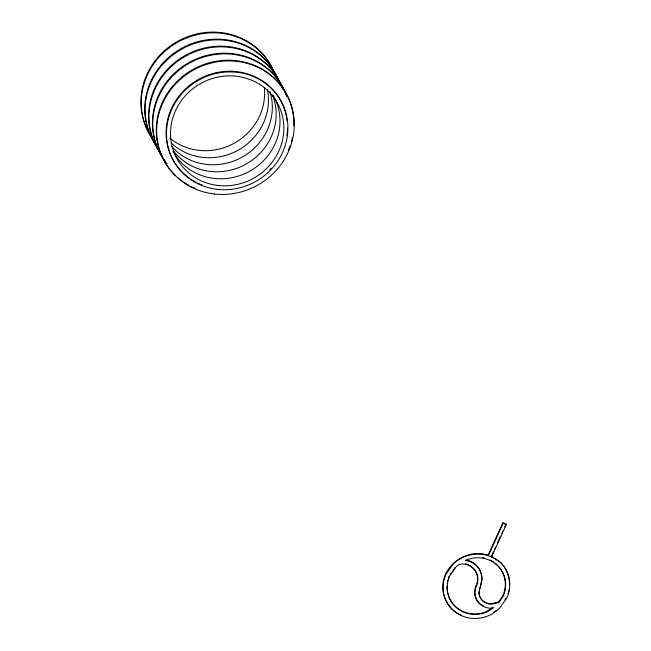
<?xml version="1.0" encoding="UTF-8"?>
<svg xmlns="http://www.w3.org/2000/svg" width="651" height="651" viewBox="0 0 651 651"><rect width="100%" height="100%" fill="white"/><g stroke="black" fill="none" stroke-linecap="round" stroke-linejoin="round"><path stroke-width="0.98" d="M479.494 589.009L479.925 587.202M502.8 522.851L503.077 523.355L488.38 555.677L488.104 555.173L502.8 522.851L505.99 524.096L506.275 524.6L491.578 556.922L491.293 556.418L500.44 562.318A33.771 31.932 -28.7 0 1 509.497 585.037M491.717 555.49L493.393 551.796M494.239 549.949L495.492 547.182M497.592 542.568L500.538 536.098M501.791 533.332L502.637 531.485M504.737 526.871L505.99 524.096M450.085 574.418L451.192 572.872M453.389 569.771L455.049 567.452M478.859 591.726A12.67 11.978 -28.7 0 0 490.984 603.664L498.406 602.118L502.775 595.974A29.555 27.944 -28.7 0 0 495.167 563.253M498.682 602.623L503.052 596.487A29.555 27.944 -28.7 0 0 497.681 565.727A29.555 27.944 -28.7 0 0 466.083 560.112L465.392 560.56L469.778 561.341A21.101 19.953 -28.7 0 1 482.057 579.813L479.136 592.231A12.67 11.978 -28.7 0 0 491.261 604.169L498.682 602.623L498.406 602.118M504.948 599.734L506.03 598.22M459.419 564.458L456.424 566.411L449.817 575.696A29.555 27.944 -28.7 0 0 455.179 606.455A29.555 27.944 -28.7 0 0 486.785 612.07L493.442 607.725L491.139 608.205A16.885 15.966 -28.7 0 1 476.434 586.087A16.885 15.966 -28.7 0 0 461.73 563.969L459.419 564.458L459.142 563.945M492.335 607.765L486.5 611.566A29.555 27.944 -28.7 0 1 448.865 596.869M488.104 555.173C471.69 549.631 453.275 558.436 445.74 573.71A33.771 31.932 -28.7 0 0 461.567 615.325M465.994 560.21L469.501 560.837A21.101 19.953 -28.7 0 1 481.781 579.3L480.414 586.795M503.077 523.355L506.275 524.6M499.463 600.621L499.74 601.125M492.49 603.347L492.766 603.851M467.792 564.596A16.885 15.966 -28.7 0 1 476.158 585.583L476.434 586.087M452.844 570.545L453.12 571.049M508.968 589.896A33.771 31.932 -28.7 0 1 507.992 593.769M495.948 610.703A33.771 31.932 -28.7 0 1 493.401 612.461M483.685 606.227A16.885 15.966 -28.7 0 1 476.158 585.583M465.156 563.815A16.885 15.966 -28.7 0 1 466.938 564.287M448.515 595.95A29.555 27.944 -28.7 0 1 446.977 586.063M447.237 583.06A29.555 27.944 -28.7 0 1 447.831 580.025M448.417 578.039A29.555 27.944 -28.7 0 1 449.133 576.119M482.708 557.72A29.555 27.944 -28.7 0 1 484.58 558.11M489.975 560.039A29.555 27.944 -28.7 0 1 493.523 562.057M164.784 160.691A69.673 65.873 -28.7 0 1 190.507 61.682A69.673 65.873 -28.7 0 1 286.619 96.202M167.03 163.775A69.673 65.873 -28.7 0 1 189.018 63.407A69.673 65.873 -28.7 0 1 286.668 95.941M273.257 95.518A57.378 54.253 -28.7 0 1 249.707 171.229A57.378 54.253 -28.7 0 1 172.938 151.219M272.484 94.891A57.378 54.253 -28.7 0 1 246.338 163.938A57.378 54.253 -28.7 0 1 173.516 150.999M161.546 154.474A69.673 65.873 -28.7 0 1 186.194 54.904A69.673 65.873 -28.7 0 1 282.778 89.179M161.936 155.174A69.673 65.873 -28.7 0 1 186.105 55.864A69.673 65.873 -28.7 0 1 282.827 88.918M269.994 91.685A57.378 54.253 -28.7 0 1 242.026 157.184A57.378 54.253 -28.7 0 1 171.595 146.329M157.705 147.451A69.673 65.873 -28.7 0 1 180.945 48.662A69.673 65.873 -28.7 0 1 277.879 79.316M158.087 148.151A69.673 65.873 -28.7 0 1 182.264 48.841A69.673 65.873 -28.7 0 1 278.978 81.904M267.415 89.618A57.378 54.253 -28.7 0 1 238.176 150.161A57.378 54.253 -28.7 0 1 171.286 142.992M153.864 140.429A69.673 65.873 -28.7 0 1 178.032 41.119A69.673 65.873 -28.7 0 1 274.755 74.173M153.636 140.323A69.673 65.873 -28.7 0 1 178.887 41.566A69.673 65.873 -28.7 0 1 275.137 74.881M264.347 87.625A57.378 54.253 -28.7 0 1 233.4 143.643A57.378 54.253 -28.7 0 1 169.732 138.02M169.236 168.511A69.673 65.873 -28.7 0 1 204.935 64.123A69.673 65.873 -28.7 0 1 293.853 125.838M292.454 137.434A69.673 65.873 -28.7 0 1 291.257 142.211M290.045 145.987A69.673 65.873 -28.7 0 1 288.222 150.576M195.031 188.351A69.673 65.873 -28.7 0 1 190.605 186.276M188.88 185.356A69.673 65.873 -28.7 0 1 182.321 181.198M181.548 180.628A69.673 65.873 -28.7 0 1 177.593 177.422M175.331 175.339A69.673 65.873 -28.7 0 1 170.497 170.09M189.946 178.594A61.471 58.126 -28.7 0 1 197.18 80.122A61.471 58.126 -28.7 0 1 287.213 121.452M287.514 128.166A61.471 58.126 -28.7 0 1 286.888 135.88M271.231 168.21A61.471 58.126 -28.7 0 1 269.856 169.667M201.883 184.941A61.471 58.126 -28.7 0 1 197.456 182.996M195.723 182.109A61.471 58.126 -28.7 0 1 191.549 179.66M453.568 563.595L446.016 574.215A33.771 31.932 -28.7 0 0 457.067 613.299A33.771 31.932 -28.7 0 0 499.293 608.587L506.844 597.968A33.771 31.932 -28.7 0 0 500.717 562.822C487.566 550.64 466.531 551.674 453.568 563.595M218.093 185.47A57.378 54.253 -28.7 0 0 280.174 108.937A57.378 54.253 -28.7 0 0 183.289 98.106A57.378 54.253 -28.7 0 0 218.093 185.47M217.45 189.368A61.471 58.126 -28.7 0 0 283.958 107.374A61.471 58.126 -28.7 0 0 180.156 95.77A61.471 58.126 -28.7 0 0 217.45 189.368M214.415 194.014A69.673 65.873 -28.7 0 0 289.801 101.084A69.673 65.873 -28.7 0 0 172.157 87.934A69.673 65.873 -28.7 0 0 214.415 194.014"/></g></svg>
